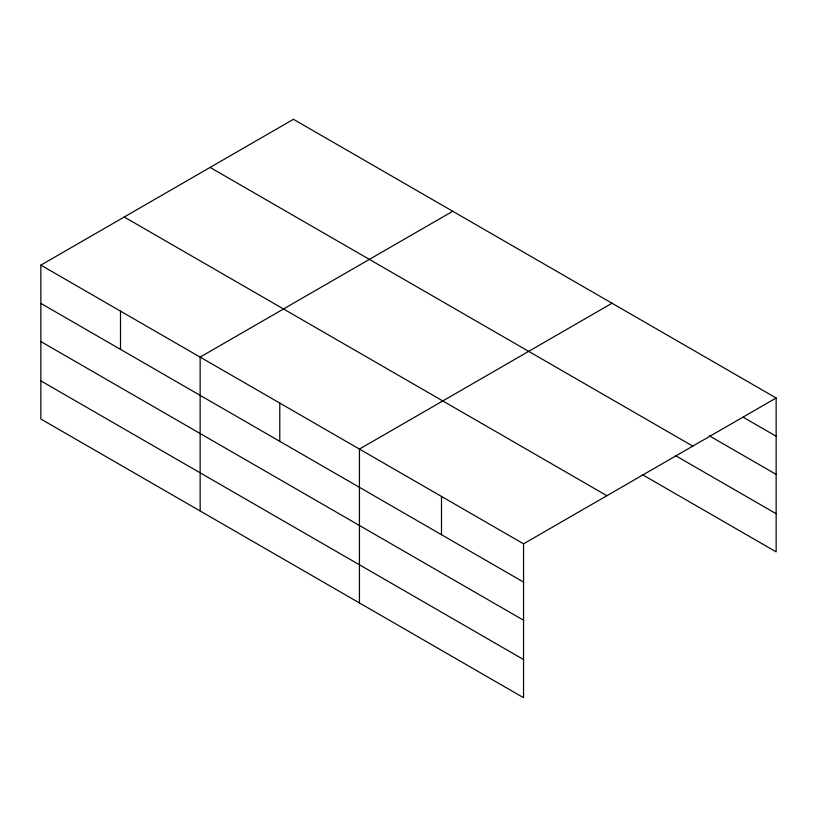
<?xml version="1.0" encoding="UTF-8"?>
<svg xmlns="http://www.w3.org/2000/svg" width="817" height="817" viewBox="0 0 817 817"><rect width="100%" height="100%" fill="white"/><g stroke="black" fill="none" stroke-linecap="round" stroke-linejoin="round"><path stroke-width="1.23" d="M523.554 620.236L523.554 543.826L40.85 265.137L40.85 419.009L523.554 697.698L523.554 620.236L40.85 341.547M642.662 474.8L776.15 551.863L776.15 397.991L293.446 119.302L40.85 265.137M452.741 211.266L200.145 357.1L200.145 510.982M612.035 303.23L359.439 449.064L359.439 602.946M523.554 543.826L776.15 397.991M743.327 417.293L776.15 436.247M709.411 435.87L776.15 474.401M210.092 167.424L692.796 446.113M675.485 455.6L776.15 513.709M124.204 217.005L606.908 495.694M40.85 303.393L523.554 582.082M40.85 380.855L523.554 659.544M441.497 496.45L441.497 534.706M279.792 403.087L279.792 441.343M120.497 311.114L120.497 349.38"/></g></svg>
